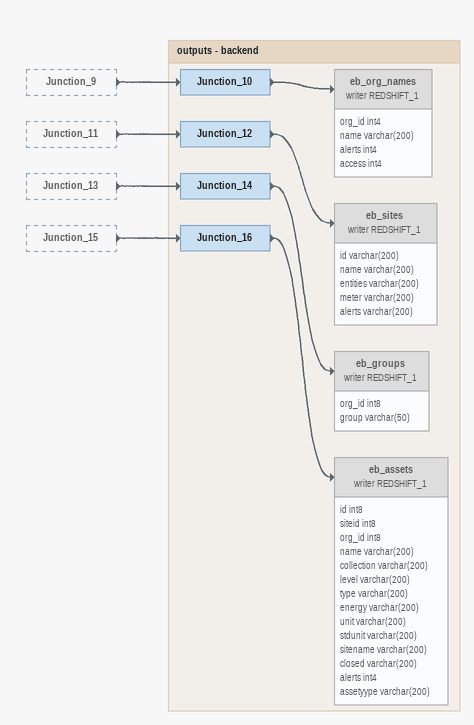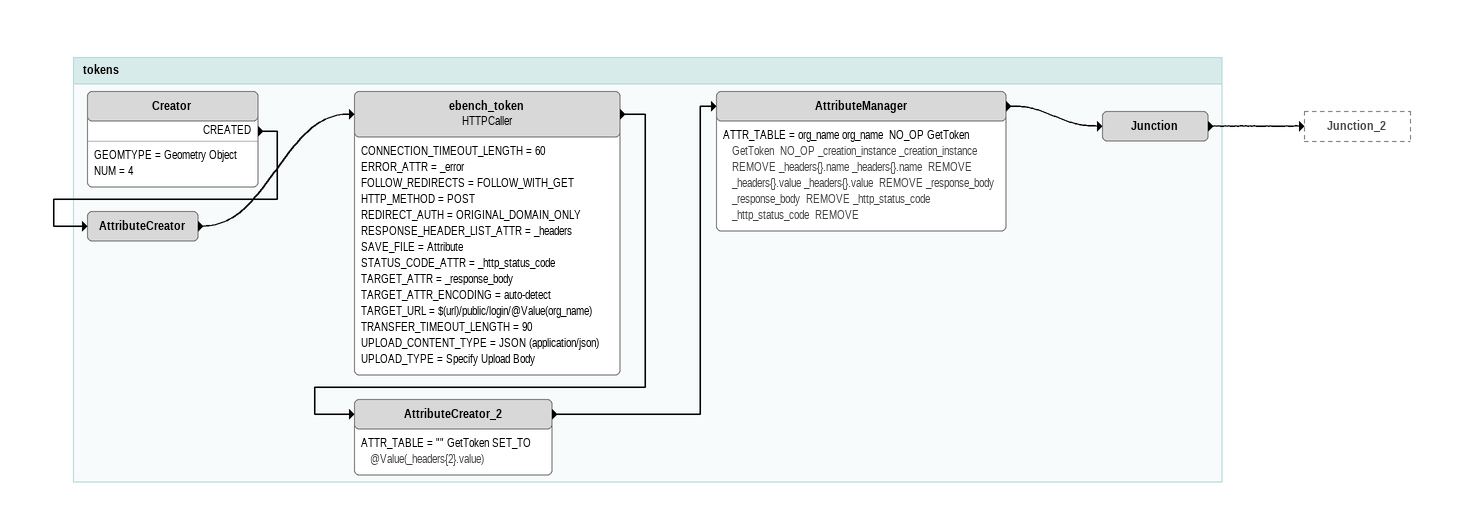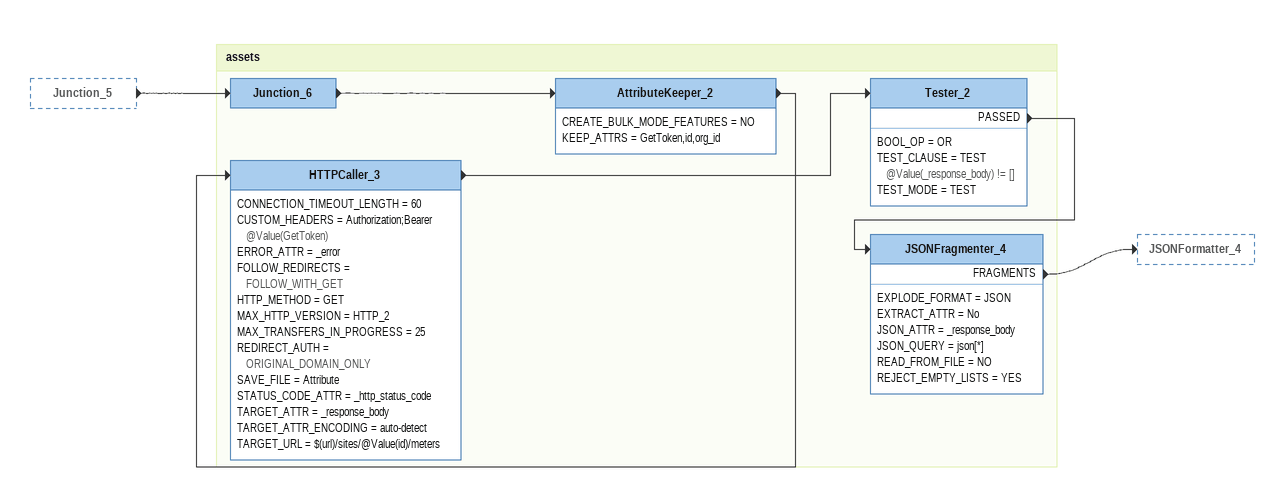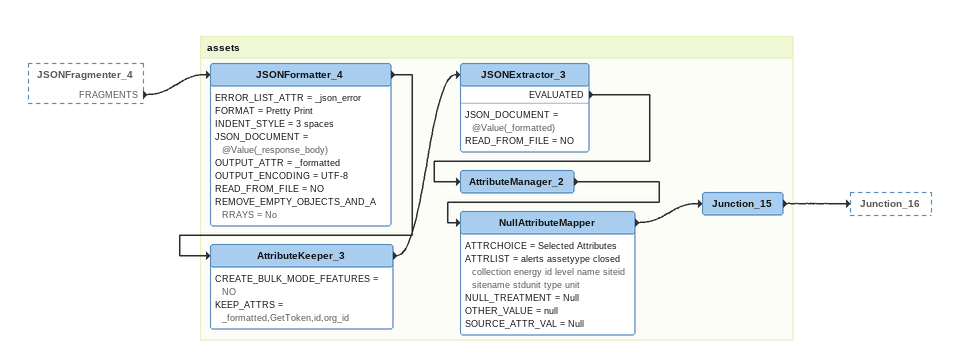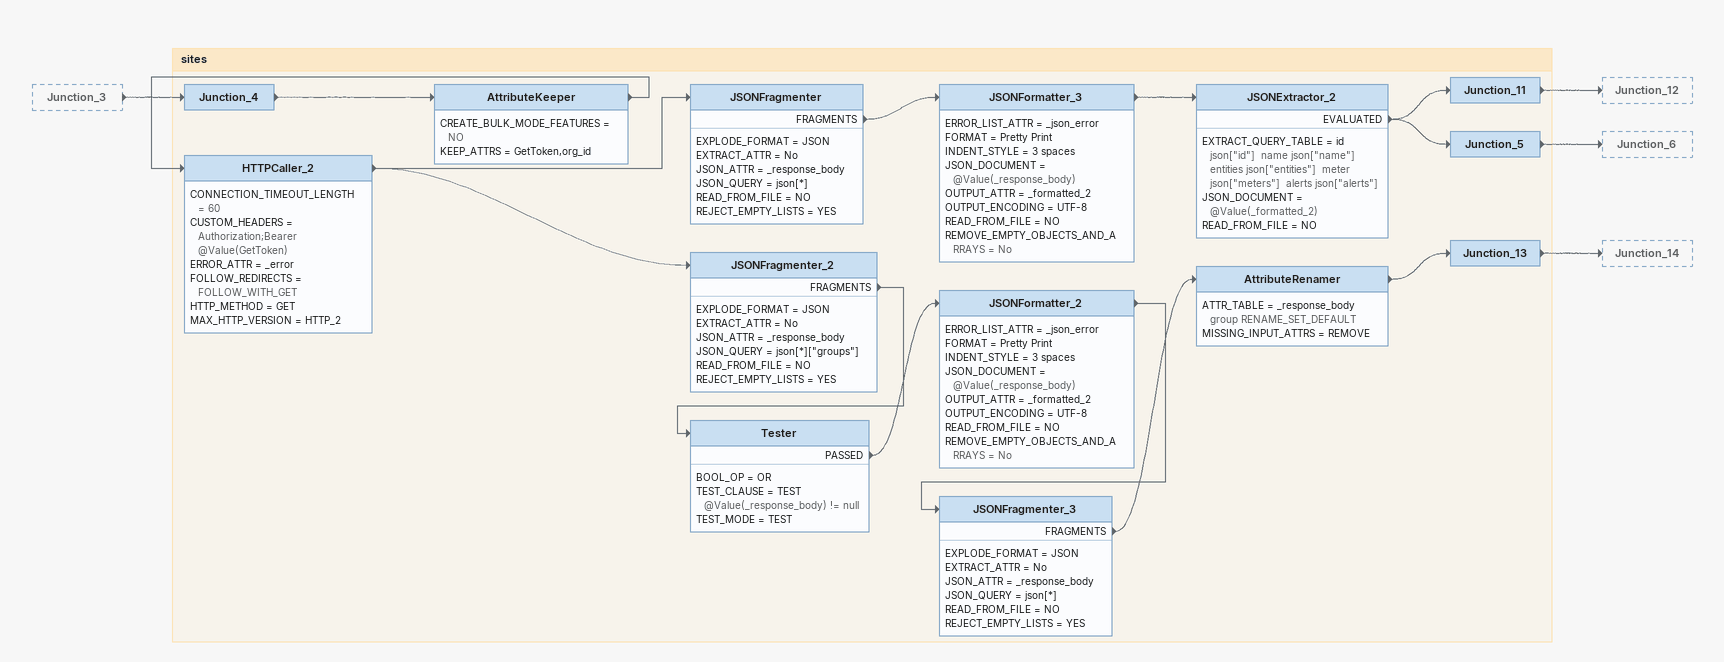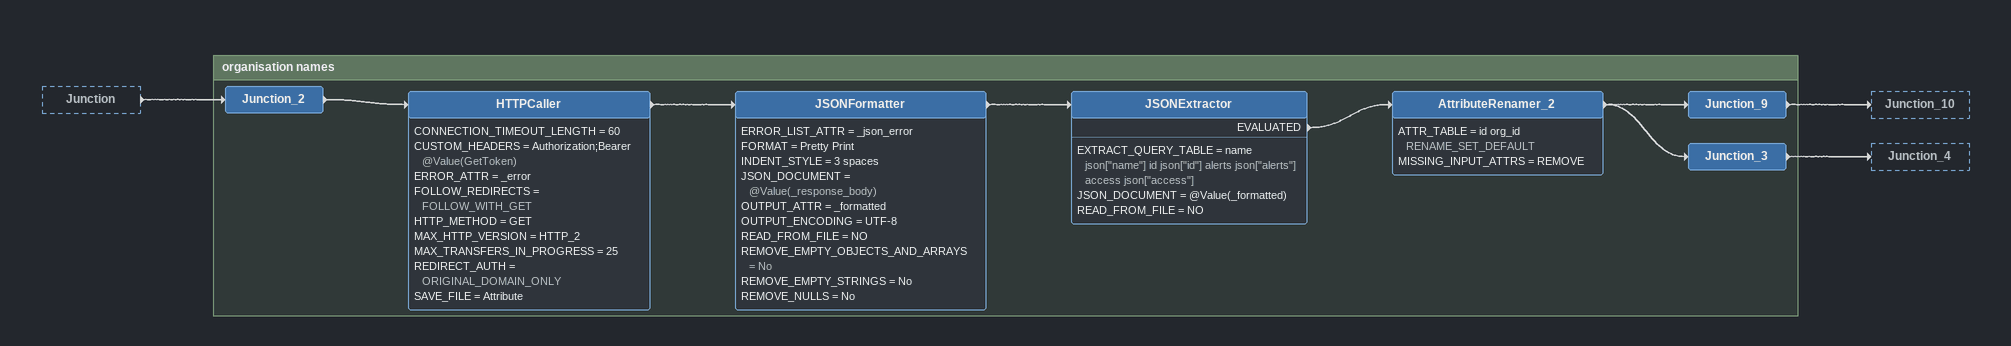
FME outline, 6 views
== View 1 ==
Junction_9 [outside]
    -> Junction_10
Junction_11 [outside]
    -> Junction_12
Junction_13 [outside]
    -> Junction_14
Junction_15 [outside]
    -> Junction_16

Bookmark: outputs - backend
Junction_10
    -> eb_org_names (writer REDSHIFT_1)
eb_org_names (writer REDSHIFT_1) [off]
    attributes: org_id int4, name varchar(200), alerts int4, access int4
Junction_12
    -> eb_sites (writer REDSHIFT_1)
eb_sites (writer REDSHIFT_1) [off]
    attributes: id varchar(200), name varchar(200), entities varchar(200), meter varchar(200), alerts varchar(200)
Junction_16
    -> eb_assets (writer REDSHIFT_1)
eb_assets (writer REDSHIFT_1) [off]
    attributes: id int8, siteid int8, org_id int8, name varchar(200), collection varchar(200), level varchar(200), type varchar(200), energy varchar(200), unit varchar(200), stdunit varchar(200), sitename varchar(200), closed varchar(200), alerts int4, assetyype varchar(200)
Junction_14
    -> eb_groups (writer REDSHIFT_1)
eb_groups (writer REDSHIFT_1) [off]
    attributes: org_id int8, group varchar(50)

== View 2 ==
Bookmark: tokens
Creator
    GEOMTYPE = Geometry Object
    NUM = 4
    CREATED -> AttributeCreator
AttributeCreator
    -> ebench_token
ebench_token: HTTPCaller
    CONNECTION_TIMEOUT_LENGTH = 60
    ERROR_ATTR = _error
    FOLLOW_REDIRECTS = FOLLOW_WITH_GET
    HTTP_METHOD = POST
    REDIRECT_AUTH = ORIGINAL_DOMAIN_ONLY
    RESPONSE_HEADER_LIST_ATTR = _headers
    SAVE_FILE = Attribute
    STATUS_CODE_ATTR = _http_status_code
    TARGET_ATTR = _response_body
    TARGET_ATTR_ENCODING = auto-detect
    TARGET_URL = $(url)/public/login/@Value(org_name)
    TRANSFER_TIMEOUT_LENGTH = 90
    UPLOAD_CONTENT_TYPE = JSON (application/json)
    UPLOAD_TYPE = Specify Upload Body
    -> AttributeCreator_2
AttributeCreator_2
    ATTR_TABLE = "" GetToken SET_TO @Value(_headers{2}.value)
    -> AttributeManager
AttributeManager
    ATTR_TABLE = org_name org_name  NO_OP GetToken GetToken  NO_OP _creation_instance _creation_instance  REMOVE _headers{}.name _headers{}.name  REMOVE _headers{}.value _headers{}.value  REMOVE _response_body _response_body  REMOVE _http_status_code _http_status_code  REMOVE
    -> Junction
Junction
    -> Junction_2

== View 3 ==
Junction_5 [outside]
    -> Junction_6

Bookmark: assets
Junction_6
    -> AttributeKeeper_2
AttributeKeeper_2
    CREATE_BULK_MODE_FEATURES = NO
    KEEP_ATTRS = GetToken,id,org_id
    -> HTTPCaller_3
HTTPCaller_3
    CONNECTION_TIMEOUT_LENGTH = 60
    CUSTOM_HEADERS = Authorization;Bearer @Value(GetToken)
    ERROR_ATTR = _error
    FOLLOW_REDIRECTS = FOLLOW_WITH_GET
    HTTP_METHOD = GET
    MAX_HTTP_VERSION = HTTP_2
    MAX_TRANSFERS_IN_PROGRESS = 25
    REDIRECT_AUTH = ORIGINAL_DOMAIN_ONLY
    SAVE_FILE = Attribute
    STATUS_CODE_ATTR = _http_status_code
    TARGET_ATTR = _response_body
    TARGET_ATTR_ENCODING = auto-detect
    TARGET_URL = $(url)/sites/@Value(id)/meters
    -> Tester_2
Tester_2
    BOOL_OP = OR
    TEST_CLAUSE = TEST @Value(_response_body) != []
    TEST_MODE = TEST
    PASSED -> JSONFragmenter_4
JSONFragmenter_4
    EXPLODE_FORMAT = JSON
    EXTRACT_ATTR = No
    JSON_ATTR = _response_body
    JSON_QUERY = json[*]
    READ_FROM_FILE = NO
    REJECT_EMPTY_LISTS = YES
    FRAGMENTS -> JSONFormatter_4

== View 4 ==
JSONFragmenter_4 [outside]
    FRAGMENTS -> JSONFormatter_4

Bookmark: assets
JSONFormatter_4
    ERROR_LIST_ATTR = _json_error
    FORMAT = Pretty Print
    INDENT_STYLE = 3 spaces
    JSON_DOCUMENT = @Value(_response_body)
    OUTPUT_ATTR = _formatted
    OUTPUT_ENCODING = UTF-8
    READ_FROM_FILE = NO
    REMOVE_EMPTY_OBJECTS_AND_ARRAYS = No
    -> AttributeKeeper_3
AttributeKeeper_3
    CREATE_BULK_MODE_FEATURES = NO
    KEEP_ATTRS = _formatted,GetToken,id,org_id
    -> JSONExtractor_3
JSONExtractor_3
    JSON_DOCUMENT = @Value(_formatted)
    READ_FROM_FILE = NO
    EVALUATED -> AttributeManager_2
AttributeManager_2
    -> NullAttributeMapper
NullAttributeMapper
    ATTRCHOICE = Selected Attributes
    ATTRLIST = alerts assetyype closed collection energy id level name siteid sitename stdunit type unit
    NULL_TREATMENT = Null
    OTHER_VALUE = null
    SOURCE_ATTR_VAL = Null
    -> Junction_15
Junction_15
    -> Junction_16

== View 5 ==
Junction_3 [outside]
    -> Junction_4

Bookmark: sites
Junction_4
    -> AttributeKeeper
AttributeKeeper
    CREATE_BULK_MODE_FEATURES = NO
    KEEP_ATTRS = GetToken,org_id
    -> HTTPCaller_2
HTTPCaller_2
    CONNECTION_TIMEOUT_LENGTH = 60
    CUSTOM_HEADERS = Authorization;Bearer @Value(GetToken)
    ERROR_ATTR = _error
    FOLLOW_REDIRECTS = FOLLOW_WITH_GET
    HTTP_METHOD = GET
    MAX_HTTP_VERSION = HTTP_2
    -> JSONFragmenter
    -> JSONFragmenter_2
JSONFragmenter
    EXPLODE_FORMAT = JSON
    EXTRACT_ATTR = No
    JSON_ATTR = _response_body
    JSON_QUERY = json[*]
    READ_FROM_FILE = NO
    REJECT_EMPTY_LISTS = YES
    FRAGMENTS -> JSONFormatter_3
JSONFormatter_3
    ERROR_LIST_ATTR = _json_error
    FORMAT = Pretty Print
    INDENT_STYLE = 3 spaces
    JSON_DOCUMENT = @Value(_response_body)
    OUTPUT_ATTR = _formatted_2
    OUTPUT_ENCODING = UTF-8
    READ_FROM_FILE = NO
    REMOVE_EMPTY_OBJECTS_AND_ARRAYS = No
    -> JSONExtractor_2
JSONExtractor_2
    EXTRACT_QUERY_TABLE = id json["id"]  name json["name"]  entities json["entities"]  meter json["meters"]  alerts json["alerts"]
    JSON_DOCUMENT = @Value(_formatted_2)
    READ_FROM_FILE = NO
    EVALUATED -> Junction_5
    EVALUATED -> Junction_11
Junction_11
    -> Junction_12
Junction_5
    -> Junction_6
JSONFragmenter_2
    EXPLODE_FORMAT = JSON
    EXTRACT_ATTR = No
    JSON_ATTR = _response_body
    JSON_QUERY = json[*]["groups"]
    READ_FROM_FILE = NO
    REJECT_EMPTY_LISTS = YES
    FRAGMENTS -> Tester
Tester
    BOOL_OP = OR
    TEST_CLAUSE = TEST @Value(_response_body) != null
    TEST_MODE = TEST
    PASSED -> JSONFormatter_2
JSONFormatter_2
    ERROR_LIST_ATTR = _json_error
    FORMAT = Pretty Print
    INDENT_STYLE = 3 spaces
    JSON_DOCUMENT = @Value(_response_body)
    OUTPUT_ATTR = _formatted_2
    OUTPUT_ENCODING = UTF-8
    READ_FROM_FILE = NO
    REMOVE_EMPTY_OBJECTS_AND_ARRAYS = No
    -> JSONFragmenter_3
JSONFragmenter_3
    EXPLODE_FORMAT = JSON
    EXTRACT_ATTR = No
    JSON_ATTR = _response_body
    JSON_QUERY = json[*]
    READ_FROM_FILE = NO
    REJECT_EMPTY_LISTS = YES
    FRAGMENTS -> AttributeRenamer
AttributeRenamer
    ATTR_TABLE = _response_body group RENAME_SET_DEFAULT
    MISSING_INPUT_ATTRS = REMOVE
    -> Junction_13
Junction_13
    -> Junction_14

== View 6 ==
Junction [outside]
    -> Junction_2

Bookmark: organisation names
Junction_2
    -> HTTPCaller
HTTPCaller
    CONNECTION_TIMEOUT_LENGTH = 60
    CUSTOM_HEADERS = Authorization;Bearer @Value(GetToken)
    ERROR_ATTR = _error
    FOLLOW_REDIRECTS = FOLLOW_WITH_GET
    HTTP_METHOD = GET
    MAX_HTTP_VERSION = HTTP_2
    MAX_TRANSFERS_IN_PROGRESS = 25
    REDIRECT_AUTH = ORIGINAL_DOMAIN_ONLY
    SAVE_FILE = Attribute
    -> JSONFormatter
JSONFormatter
    ERROR_LIST_ATTR = _json_error
    FORMAT = Pretty Print
    INDENT_STYLE = 3 spaces
    JSON_DOCUMENT = @Value(_response_body)
    OUTPUT_ATTR = _formatted
    OUTPUT_ENCODING = UTF-8
    READ_FROM_FILE = NO
    REMOVE_EMPTY_OBJECTS_AND_ARRAYS = No
    REMOVE_EMPTY_STRINGS = No
    REMOVE_NULLS = No
    -> JSONExtractor
JSONExtractor
    EXTRACT_QUERY_TABLE = name json["name"] id json["id"] alerts json["alerts"] access json["access"]
    JSON_DOCUMENT = @Value(_formatted)
    READ_FROM_FILE = NO
    EVALUATED -> AttributeRenamer_2
AttributeRenamer_2
    ATTR_TABLE = id org_id RENAME_SET_DEFAULT
    MISSING_INPUT_ATTRS = REMOVE
    -> Junction_3
    -> Junction_9
Junction_9
    -> Junction_10
Junction_3
    -> Junction_4
